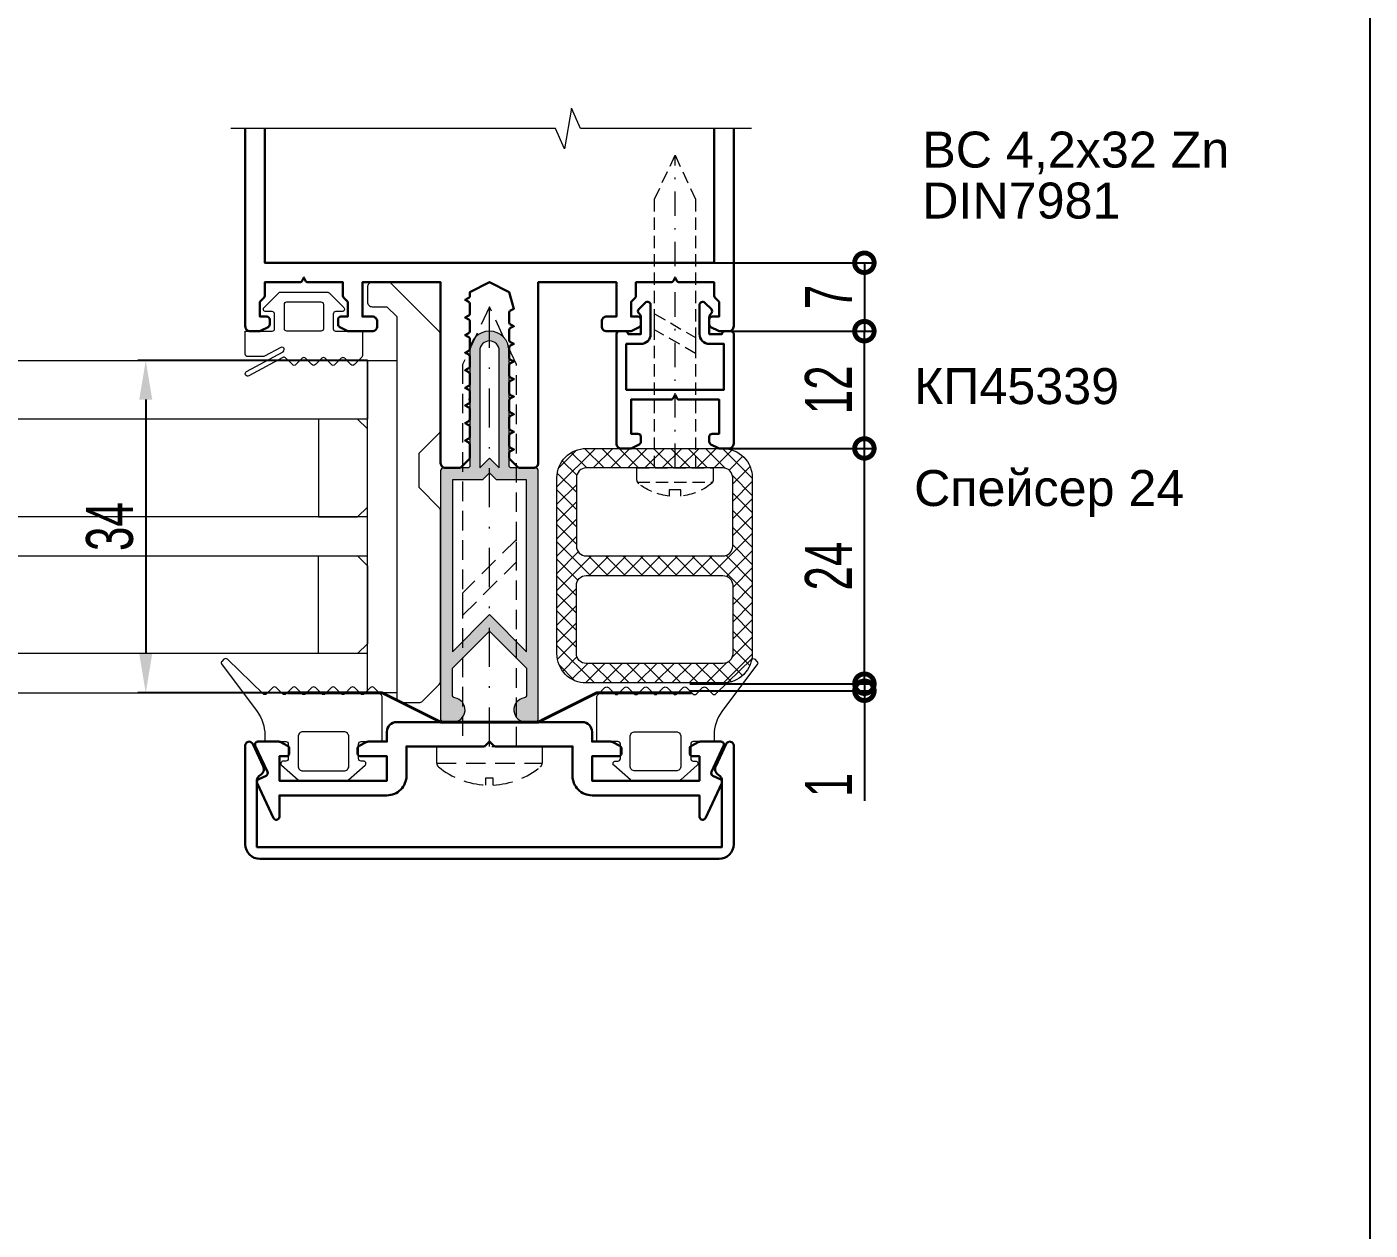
# Model space of a CAD drawing. Extents: x -37 to 8820, y -336 to 478.
# Drawn here: x 5774.1 to 5860, y 143.1 to 220 of the extents above; entities that cross this region are included whole.
import ezdxf

# ---------------------------------------------------------------- set-up
doc = ezdxf.new("R2010")
doc.units = 0
doc.header["$LTSCALE"] = 5
doc.linetypes.add('DASHDOT', pattern=[1, 0.5, -0.25, 0, -0.25])
doc.linetypes.add('HIDDEN', pattern=[0.375, 0.25, -0.125])
doc.layers.get('0').update_dxf_attribs({"linetype": 'CONTINUOUS', "lineweight": 30})
doc.layers.get('DEFPOINTS').update_dxf_attribs({"linetype": 'CONTINUOUS'})
for name, color, linetype, lineweight in [('1', 6, 'DASHDOT', 13), ('2', 3, 'HIDDEN', 13), ('Dimentions', 5, 'CONTINUOUS', 15), ('Glass', 5, 'CONTINUOUS', 20), ('Ал подклад', 7, 'CONTINUOUS', 20), ('Герлен', 7, 'CONTINUOUS', 60), ('Зигзаг', 1, 'CONTINUOUS', 15), ('Подкладки', 1, 'CONTINUOUS', 20), ('Текстовый', 7, 'CONTINUOUS', 9), ('Уплотнители', 1, 'CONTINUOUS', 20), ('Штриховка', 1, 'CONTINUOUS', 5)]:
    doc.layers.add(name, color=color, linetype=linetype, lineweight=lineweight)
doc.layers.add('Скрытые', color=14, linetype='CONTINUOUS', plot=False)
doc.styles.add('3', font='RUSS.SHX', dxfattribs={"width": 0.7, "height": 3})
doc.styles.add('Каталожный', font='arial.ttf', dxfattribs={"height": 2.5})
doc.dimstyles.new('MX1_6', dxfattribs={"dimtxt": 3, "dimasz": 2.5, "dimexe": 0.5, "dimexo": 0, "dimgap": 0.8, "dimtad": 1, "dimlfac": 1.6, "dimdsep": 46, "dimtxsty": '3', "dimcen": 0, "dimclrd": 256, "dimclre": 256, "dimclrt": 256, "dimaunit": 1, "dimadec": 0, "dimazin": 0, "dimtfac": 1, "dimtmove": 0, "dimatfit": 1, "dimfxl": 1, "dimtvp": 1, "dimtolj": 1, "dimtzin": 0, "dimarcsym": 0})

# ---------------------------------------------------------------- blocks, each defined once
blk = doc.blocks.new('*D942')
at = {"layer": 'DEFPOINTS', "color": 0, "linetype": 'Continuous', "transparency": 16777216}
for p in [(5795.841, 198.708), (5781.662, 177.455), (5795.841, 177.455)]:
    blk.add_point(p, dxfattribs=at)
at = {"layer": 'Dimentions', "linetype": 'Continuous', "lineweight": -2, "transparency": 16777216}
for p, q in [((5795.841, 198.708), (5781.162, 198.708)), ((5781.662, 196.208), (5781.662, 179.955)), ((5795.841, 177.455), (5781.162, 177.455))]:
    blk.add_line(p, q, dxfattribs=at)
at = {"layer": 'Dimentions', "linetype": 'Continuous', "transparency": 16777216}
for points in [[(5781.246, 196.208), (5782.079, 196.208), (5781.662, 198.708)], [(5781.246, 179.955), (5782.079, 179.955), (5781.662, 177.455)]]:
    blk.add_solid(points, dxfattribs=at)
at = {"layer": 'Dimentions', "linetype": 'Continuous', "transparency": 16777216, "insert": (5779.362, 188.081), "char_height": 3, "attachment_point": 5, "rotation": 90, "style": '3'}
blk.add_mtext('\\A1;34', dxfattribs=at)
blk = doc.blocks.new('_DotSmall')
at = {"color": 0, "linetype": 'ByBlock', "const_width": 0.5}
blk.add_lwpolyline([(-0.0625, 0, 1), (0.0625, 0, 1)], format="xyb", close=True, dxfattribs=at)
blk = doc.blocks.new('*D944')
at = {"layer": 'DEFPOINTS', "color": 0, "linetype": 'Continuous', "transparency": 16777216}
for p in [(5818.966, 200.58), (5827.641, 200.58), (5818.676, 193.08)]:
    blk.add_point(p, dxfattribs=at)
at = {"layer": 'Dimentions', "linetype": 'Continuous', "lineweight": -2, "transparency": 16777216}
for p, q in [((5818.966, 200.58), (5828.141, 200.58)), ((5827.641, 193.08), (5827.641, 200.58)), ((5818.676, 193.08), (5828.141, 193.08))]:
    blk.add_line(p, q, dxfattribs=at)
at = {"layer": 'Dimentions', "linetype": 'Continuous', "lineweight": -2, "transparency": 16777216, "xscale": 2.5, "yscale": 2.5, "zscale": 2.5}
for p, rotation in [((5827.641, 200.58), 90), ((5827.641, 193.08), 270)]:
    blk.add_blockref('_DotSmall', p, dxfattribs=dict(at, rotation=rotation))
at = {"layer": 'Dimentions', "linetype": 'Continuous', "transparency": 16777216, "insert": (5825.341, 196.83), "char_height": 3, "attachment_point": 5, "rotation": 90, "style": '3'}
blk.add_mtext('\\A1;12', dxfattribs=at)
blk = doc.blocks.new('*D945')
at = {"layer": 'DEFPOINTS', "color": 0, "linetype": 'Continuous', "transparency": 16777216}
for p in [(5818.029, 204.955), (5818.966, 200.58), (5827.641, 200.58)]:
    blk.add_point(p, dxfattribs=at)
at = {"layer": 'Dimentions', "linetype": 'Continuous', "lineweight": -2, "transparency": 16777216}
for p, q in [((5818.029, 204.955), (5828.141, 204.955)), ((5827.641, 204.955), (5827.641, 200.58)), ((5818.966, 200.58), (5828.141, 200.58))]:
    blk.add_line(p, q, dxfattribs=at)
at = {"layer": 'Dimentions', "linetype": 'Continuous', "lineweight": -2, "transparency": 16777216, "xscale": 2.5, "yscale": 2.5, "zscale": 2.5}
for p, rotation in [((5827.641, 204.955), 90), ((5827.641, 200.58), 270)]:
    blk.add_blockref('_DotSmall', p, dxfattribs=dict(at, rotation=rotation))
at = {"layer": 'Dimentions', "linetype": 'Continuous', "transparency": 16777216, "insert": (5825.341, 202.767), "char_height": 3, "attachment_point": 5, "rotation": 90, "style": '3'}
blk.add_mtext('\\A1;7', dxfattribs=at)
blk = doc.blocks.new('*D948')
at = {"layer": 'DEFPOINTS', "color": 0, "linetype": 'Continuous', "transparency": 16777216}
for p in [(5818.676, 193.08), (5827.641, 193.08), (5816.48, 178.033)]:
    blk.add_point(p, dxfattribs=at)
at = {"layer": 'Dimentions', "linetype": 'Continuous', "lineweight": -2, "transparency": 16777216}
for p, q in [((5818.676, 193.08), (5828.141, 193.08)), ((5827.641, 178.033), (5827.641, 193.08)), ((5816.48, 178.033), (5828.141, 178.033))]:
    blk.add_line(p, q, dxfattribs=at)
at = {"layer": 'Dimentions', "linetype": 'Continuous', "lineweight": -2, "transparency": 16777216, "xscale": 2.5, "yscale": 2.5, "zscale": 2.5}
for p, rotation in [((5827.641, 193.08), 90), ((5827.641, 178.033), 270)]:
    blk.add_blockref('_DotSmall', p, dxfattribs=dict(at, rotation=rotation))
at = {"layer": 'Dimentions', "linetype": 'Continuous', "transparency": 16777216, "insert": (5825.341, 185.556), "char_height": 3, "attachment_point": 5, "rotation": 90, "style": '3'}
blk.add_mtext('\\A1;24', dxfattribs=at)
blk = doc.blocks.new('*D949')
at = {"layer": 'DEFPOINTS', "color": 0, "linetype": 'Continuous', "transparency": 16777216}
for p in [(5816.48, 178.033), (5816.466, 177.582), (5827.645, 177.582)]:
    blk.add_point(p, dxfattribs=at)
at = {"layer": 'Dimentions', "linetype": 'Continuous', "lineweight": -2, "transparency": 16777216}
for p, q in [((5827.645, 178.033), (5827.645, 180.533)), ((5816.48, 178.033), (5828.145, 178.033)), ((5827.645, 178.033), (5827.645, 177.582)), ((5816.466, 177.582), (5828.145, 177.582)), ((5827.645, 177.582), (5827.645, 170.532))]:
    blk.add_line(p, q, dxfattribs=at)
at = {"layer": 'Dimentions', "linetype": 'Continuous', "lineweight": -2, "transparency": 16777216, "xscale": 2.5, "yscale": 2.5, "zscale": 2.5}
for p, rotation in [((5827.645, 178.033), 270), ((5827.645, 177.582), 90)]:
    blk.add_blockref('_DotSmall', p, dxfattribs=dict(at, rotation=rotation))
at = {"layer": 'Dimentions', "linetype": 'Continuous', "transparency": 16777216, "insert": (5825.345, 171.557), "char_height": 3, "attachment_point": 5, "rotation": 90, "style": '3'}
blk.add_mtext('\\A1;1', dxfattribs=at)
blk = doc.blocks.new('*U66')
at = {"layer": '1'}
blk.add_line((0, 0), (0, -32), dxfattribs=at)
at = {"layer": '2'}
blk.add_line((-3.84, 1.45), (3.84, 1.45), dxfattribs=at)
blk.add_lwpolyline([(-0.6, 2.87, 0.143497), (-3.71, 1.61, 0.228881), (-3.9, 1.21), (-3.9, 0), (3.9, 0), (3.9, 1.21, 0.228881), (3.71, 1.61, 0.143497), (0.6, 2.87), (0.6, 2.24), (-0.6, 2.24)], format="xyb", close=True, dxfattribs=at)
for points in [[(-2.1, 0), (-2.1, -27.5), (0, -32), (2.1, -27.5), (2.1, 0)], [(2.1, -11.72), (-2.1, -14.15), (-2.1, -15.78), (2.1, -13.35)]]:
    blk.add_lwpolyline(points, close=True, dxfattribs=at)

msp = doc.modelspace()

# ---------------------------------------------------------------- hatches: boundary and pattern name
at = {"layer": 'Штриховка'}
h = msp.add_hatch(color=256, dxfattribs=at)
h.paths.add_polyline_path([(5801.2789, 177.317), (5801.2789, 179.0172), (5802.1539, 179.8922), (5802.1539, 180.9528), (5801.2789, 180.0778), (5801.2789, 191.0797), (5802.1539, 191.0797), (5802.1539, 191.8297), (5800.7164, 191.8297, 0.4142136), (5800.5289, 191.6422), (5800.5289, 175.7672, 0.4142136), (5800.7164, 175.5797), (5801.3101, 175.5797, 0.9221128), (5801.4361, 177.1319, -0.3675232)])
h.paths.add_polyline_path([(5805.1539, 191.8297), (5805.1539, 191.0797), (5806.0289, 191.0797), (5806.0289, 180.0778), (5805.1539, 180.9528), (5805.1539, 179.8922), (5806.0289, 179.0172), (5806.0289, 177.317, -0.3675232), (5805.8716, 177.1319, 0.9221128), (5805.9976, 175.5797), (5806.5914, 175.5797, 0.4142136), (5806.7789, 175.7672), (5806.7789, 191.6422, 0.4142136), (5806.5914, 191.8297)])
h.paths.add_polyline_path([(5803.6539, 182.4528), (5803.6539, 181.3922), (5805.1539, 179.8922), (5805.1539, 180.9528)])
h.paths.add_polyline_path([(5802.1539, 180.9528), (5802.1539, 179.8922), (5803.6539, 181.3922), (5803.6539, 182.4528)])
h.paths.add_polyline_path([(5802.7402, 200.1827), (5802.4131, 199.4813, 0.0304189), (5802.4039, 199.3297), (5802.4039, 196.3297), (5802.4039, 196.1018, -0.0283601), (5802.4027, 196.0806, 0.0024178), (5802.4039, 196.0797), (5802.4039, 191.9859, -0.4142136), (5802.2476, 191.8297), (5802.1539, 191.8297), (5802.1539, 191.0797), (5803.2145, 191.0797), (5803.6539, 191.519), (5803.6539, 192.4547), (5803.0289, 191.8297), (5803.0289, 199.3297, -0.4142136), (5803.6539, 199.9547), (5803.6539, 200.5797, 0.2078608)])
h.paths.add_polyline_path([(5803.6539, 200.5797), (5803.6539, 199.9547, -0.4142136), (5804.2789, 199.3297), (5804.2789, 191.8297), (5803.6539, 192.4547), (5803.6539, 191.519), (5804.0932, 191.0797), (5805.1539, 191.0797), (5805.1539, 191.8297), (5805.0601, 191.8297, -0.4142136), (5804.9039, 191.9859), (5804.9039, 196.0797), (5804.9039, 196.12, -0.1989758), (5804.9588, 196.2527, 0.1550132), (5804.9039, 196.3297), (5804.9039, 199.3297, 0.0304189), (5804.8947, 199.4813), (5804.5676, 200.1827, 0.2078608)])
h = msp.add_hatch(dxfattribs=at)
h.set_pattern_fill('NET', color=256, scale=6.25, angle=135, style=0)
h.set_pattern_definition([(135, (3403.1578, -3647.19096), (-0.55242717, -0.55242717), []), (225, (3403.1578, -3647.19096), (0.55242717, -0.55242717), [])])
h.paths.add_polyline_path([(5820.4674, 191.2047, 0.4142136), (5818.5924, 193.0797), (5809.8424, 193.0797, 0.4142136), (5807.9674, 191.2047), (5807.9674, 179.9547, 0.4142136), (5809.8424, 178.0797), (5818.5924, 178.0797, 0.4142136), (5820.4674, 179.9547)])
h.paths.add_polyline_path([(5819.2174, 184.3297), (5819.2174, 179.9547, -0.4142136), (5818.5924, 179.3297), (5809.8424, 179.3297, -0.4142136), (5809.2174, 179.9547), (5809.2174, 184.3297, -0.4142136), (5809.8424, 184.9547), (5818.5924, 184.9547, -0.4142136)], flags=16)
h.paths.add_polyline_path([(5818.5924, 186.2047), (5809.8424, 186.2047, -0.4142136), (5809.2174, 186.8297), (5809.2174, 191.2047, -0.4142136), (5809.8424, 191.8297), (5818.5924, 191.8297, -0.4142136), (5819.2174, 191.2047), (5819.2174, 186.8297, -0.4142136)], flags=16)

# ---------------------------------------------------------------- linework, layer by layer
msp.add_lwpolyline([(5819.2789, 213.5354), (5819.2789, 200.8922, -0.4142136), (5818.9664, 200.5797), (5818.3857, 200.5797, -0.1164338), (5818.3018, 200.5995), (5817.82, 200.8404, -0.284079), (5817.7164, 201.0081), (5817.7164, 201.3297, -0.4142136), (5817.9039, 201.5172), (5818.3414, 201.5172), (5818.3414, 202.4547), (5818.0838, 202.7123, -0.1989124), (5818.0289, 202.8448), (5818.0289, 203.7047), (5815.801, 203.7047, -0.284079), (5815.6333, 203.8083), (5815.5289, 204.0172), (5815.4245, 203.8083, -0.284079), (5815.2568, 203.7047), (5813.0289, 203.7047), (5813.0289, 202.8448, -0.1989124), (5812.974, 202.7123), (5812.7164, 202.4547), (5812.7164, 201.5172), (5813.1539, 201.5172, -0.4142136), (5813.3414, 201.3297), (5813.3414, 201.0081, -0.284079), (5813.2377, 200.8404), (5812.756, 200.5995, -0.1164338), (5812.6721, 200.5797), (5811.1539, 200.5797, -0.4142136), (5810.8414, 200.8922), (5810.8414, 201.2047, -0.4142136), (5811.1539, 201.5172), (5811.7789, 201.5172), (5811.7789, 203.7047), (5806.7789, 203.7047), (5806.7789, 192.1422, -0.4142136), (5806.4664, 191.8297), (5805.6066, 191.8297, -0.1989124), (5805.474, 191.8846), (5804.9588, 192.3998, -0.1989124), (5804.9039, 192.5323), (5804.9039, 192.745, -0.284079), (5805.0075, 192.9127), (5805.2164, 193.0172), (5805.0075, 193.1216, -0.284079), (5804.9039, 193.2893), (5804.9039, 193.87, -0.284079), (5805.0075, 194.0377), (5805.2164, 194.1422), (5805.0075, 194.2466, -0.284079), (5804.9039, 194.4143), (5804.9039, 194.995, -0.284079), (5805.0075, 195.1627), (5805.2164, 195.2672), (5805.0075, 195.3716, -0.284079), (5804.9039, 195.5393), (5804.9039, 196.12, -0.284079), (5805.0075, 196.2877), (5805.2164, 196.3922), (5805.0075, 196.4966, -0.284079), (5804.9039, 196.6643), (5804.9039, 197.245, -0.284079), (5805.0075, 197.4127), (5805.2164, 197.5172), (5805.0075, 197.6216, -0.284079), (5804.9039, 197.7893), (5804.9039, 198.37, -0.284079), (5805.0075, 198.5377), (5805.2164, 198.6422), (5805.0075, 198.7466, -0.284079), (5804.9039, 198.9143), (5804.9039, 199.495, -0.284079), (5805.0075, 199.6627), (5805.2164, 199.7672), (5805.0075, 199.8716, -0.284079), (5804.9039, 200.0393), (5804.9039, 200.62, -0.284079), (5805.0075, 200.7877), (5805.2164, 200.8922), (5805.0075, 200.9966, -0.284079), (5804.9039, 201.1643), (5804.9039, 201.745, -0.284079), (5805.0075, 201.9127), (5805.2164, 202.0172), (5804.9039, 203.0797), (5803.6539, 203.7047), (5802.4039, 203.0797), (5802.4039, 202.8518, -0.284079), (5802.3002, 202.6841), (5802.0914, 202.5797), (5802.3002, 202.4752, -0.284079), (5802.4039, 202.3075), (5802.4039, 201.7268, -0.284079), (5802.3002, 201.5591), (5802.0914, 201.4547), (5802.3002, 201.3502, -0.284079), (5802.4039, 201.1825), (5802.4039, 200.6018, -0.284079), (5802.3002, 200.4341), (5802.0914, 200.3297), (5802.3002, 200.2252, -0.284079), (5802.4039, 200.0575), (5802.4039, 199.4768, -0.284079), (5802.3002, 199.3091), (5802.0914, 199.2047), (5802.3002, 199.1002, -0.284079), (5802.4039, 198.9325), (5802.4039, 198.3518, -0.284079), (5802.3002, 198.1841), (5802.0914, 198.0797), (5802.3002, 197.9752, -0.284079), (5802.4039, 197.8075), (5802.4039, 197.2268, -0.284079), (5802.3002, 197.0591), (5802.0914, 196.9547), (5802.3002, 196.8502, -0.284079), (5802.4039, 196.6825), (5802.4039, 196.1018, -0.284079), (5802.3002, 195.9341), (5802.0914, 195.8297), (5802.3002, 195.7252, -0.284079), (5802.4039, 195.5575), (5802.4039, 194.9768, -0.284079), (5802.3002, 194.8091), (5802.0914, 194.7047), (5802.3002, 194.6002, -0.284079), (5802.4039, 194.4325), (5802.4039, 193.8518, -0.284079), (5802.3002, 193.6841), (5802.0914, 193.5797), (5802.3002, 193.4752, -0.284079), (5802.4039, 193.3075), (5802.4039, 192.5323, -0.1989124), (5802.349, 192.3998), (5801.8338, 191.8846, -0.1989124), (5801.7012, 191.8297), (5800.8414, 191.8297, -0.4142136), (5800.5289, 192.1422), (5800.5289, 203.7047), (5795.5289, 203.7047), (5795.5289, 201.5172), (5796.1539, 201.5172, -0.4142136), (5796.4664, 201.2047), (5796.4664, 200.8922, -0.4142136), (5796.1539, 200.5797), (5794.6357, 200.5797, -0.1164338), (5794.5518, 200.5995), (5794.07, 200.8404, -0.284079), (5793.9664, 201.0081), (5793.9664, 201.3297, -0.4142136), (5794.1539, 201.5172), (5794.5914, 201.5172), (5794.5914, 202.4547), (5794.3338, 202.7123, -0.1989124), (5794.2789, 202.8448), (5794.2789, 203.7047), (5792.051, 203.7047, -0.284079), (5791.8833, 203.8083), (5791.7789, 204.0172), (5791.6745, 203.8083, -0.284079), (5791.5068, 203.7047), (5789.2789, 203.7047), (5789.2789, 202.8448, -0.1989124), (5789.224, 202.7123), (5788.9664, 202.4547), (5788.9664, 201.5172), (5789.4039, 201.5172, -0.4142136), (5789.5914, 201.3297), (5789.5914, 201.0081, -0.284079), (5789.4877, 200.8404), (5789.006, 200.5995, -0.1164338), (5788.9221, 200.5797), (5788.3414, 200.5797, -0.4142136), (5788.0289, 200.8922), (5788.0289, 213.5354)], format="xyb")
msp.add_lwpolyline([(5818.0289, 213.5354), (5818.0289, 204.9547), (5789.2789, 204.9547), (5789.2789, 213.5354)])
for points in [[(5813.9664, 202.2499, 0.6681786), (5813.6168, 202.3947), (5813.2088, 201.9867, 0.4142136), (5813.2088, 201.7215), (5813.2499, 201.6805, -0.1989124), (5813.3414, 201.4595), (5813.3414, 200.3922), (5812.5289, 200.3922, 0.4142136), (5812.3414, 200.5797), (5811.9664, 200.5797, 0.4142136), (5811.7789, 200.3922), (5811.7789, 193.3922, 0.4142136), (5812.0914, 193.0797), (5812.6721, 193.0797, 0.1164338), (5812.756, 193.0995), (5813.2377, 193.3404, 0.284079), (5813.3414, 193.5081), (5813.3414, 193.8297, 0.4142136), (5813.1539, 194.0172), (5812.7164, 194.0172), (5812.7164, 196.2047), (5815.2568, 196.2047, 0.284079), (5815.4245, 196.3083), (5815.5289, 196.5172), (5815.6333, 196.3083, 0.284079), (5815.801, 196.2047), (5818.3414, 196.2047), (5818.3414, 194.0172), (5817.9039, 194.0172, 0.4142136), (5817.7164, 193.8297), (5817.7164, 193.5081, 0.284079), (5817.82, 193.3404), (5818.3018, 193.0995, 0.1164338), (5818.3857, 193.0797), (5818.9664, 193.0797, 0.4142136), (5819.2789, 193.3922), (5819.2789, 200.3922, 0.4142136), (5819.0914, 200.5797), (5818.7164, 200.5797, 0.4142136), (5818.5289, 200.3922), (5817.7164, 200.3922), (5817.7164, 201.4595, -0.1989124), (5817.8079, 201.6805), (5817.849, 201.7215, 0.4142136), (5817.849, 201.9867), (5817.441, 202.3947, 0.6681786), (5817.0914, 202.2499), (5817.0914, 200.3922, 0.4142136), (5817.7164, 199.7672), (5818.6539, 199.7672), (5818.6539, 196.8297), (5812.4039, 196.8297), (5812.4039, 199.7672), (5813.3414, 199.7672, 0.4142136), (5813.9664, 200.3922)], [(5788.7965, 171.6757, -0.4142136), (5788.8871, 171.9249), (5789.359, 172.1449, 0.4142136), (5789.4496, 172.3941), (5788.6715, 174.0629, -0.5486188), (5788.8414, 174.3297), (5790.1721, 174.3297, -0.1164338), (5790.256, 174.3099), (5790.7377, 174.069, -0.284079), (5790.8414, 173.9013), (5790.8414, 173.5797, -0.4142136), (5790.6539, 173.3922), (5790.2164, 173.3922), (5790.2164, 171.8297), (5797.0914, 171.8297), (5797.0914, 173.3922), (5795.4039, 173.3922, -0.4142136), (5795.2164, 173.5797), (5795.2164, 173.9013, -0.284079), (5795.32, 174.069), (5795.8018, 174.3099, -0.1164338), (5795.8857, 174.3297), (5797.0914, 174.3297), (5797.0914, 174.9547, -0.4142136), (5797.7164, 175.5797), (5809.5914, 175.5797, -0.4142136), (5810.2164, 174.9547), (5810.2164, 174.3297), (5811.4221, 174.3297, -0.1164338), (5811.506, 174.3099), (5811.9877, 174.069, -0.284079), (5812.0914, 173.9013), (5812.0914, 173.5797, -0.4142136), (5811.9039, 173.3922), (5810.2164, 173.3922), (5810.2164, 171.8297), (5817.0914, 171.8297), (5817.0914, 173.3922), (5816.6539, 173.3922, -0.4142136), (5816.4664, 173.5797), (5816.4664, 173.9013, -0.284079), (5816.57, 174.069), (5817.0518, 174.3099, -0.1164338), (5817.1357, 174.3297), (5818.4664, 174.3297, -0.5486188), (5818.6363, 174.0629), (5817.8581, 172.3941, 0.4142136), (5817.9488, 172.1449), (5818.4206, 171.9249, -0.4142136), (5818.5113, 171.6757), (5817.4678, 169.4379, -0.2914734), (5817.2979, 169.3297), (5817.2789, 169.3297, -0.4142136), (5817.0914, 169.5172), (5817.0914, 170.8922), (5810.2164, 170.8922, -0.4142136), (5808.9664, 172.1422), (5808.9664, 174.0172), (5804.0441, 174.0172, -0.1989124), (5803.9115, 174.0721), (5803.6539, 174.3297), (5803.3963, 174.0721, -0.1989124), (5803.2637, 174.0172), (5798.3414, 174.0172), (5798.3414, 172.1422, -0.4142136), (5797.0914, 170.8922), (5790.2164, 170.8922), (5790.2164, 169.5172, -0.4142136), (5790.0289, 169.3297), (5790.0099, 169.3297, -0.2914734), (5789.84, 169.4379)], [(5818.3414, 166.8297), (5788.9664, 166.8297, -0.4142136), (5788.0289, 167.7672), (5788.0289, 174.0797, -0.8025849), (5788.5055, 174.1853), (5789.1754, 172.7487, -0.4015594), (5788.9808, 172.1756, 0.2797393), (5788.7789, 171.843), (5788.7789, 167.5797), (5818.5289, 167.5797), (5818.5289, 171.843, 0.2797393), (5818.327, 172.1756, -0.4015594), (5818.1324, 172.7487), (5818.8023, 174.1853, -0.8025849), (5819.2789, 174.0797), (5819.2789, 167.7672, -0.4142136)]]:
    msp.add_lwpolyline(points, format="xyb", close=True)
at = {"layer": '1'}
msp.add_line((5803.6539, 174.0172), (5803.6539, 202.1422), dxfattribs=at)
at = {"layer": '2'}
msp.add_line((5800.2789, 172.9611), (5807.0289, 172.9611), dxfattribs=at)
for points in [[(5805.3726, 174.0172), (5805.3726, 198.4563), (5803.6539, 202.1422), (5801.9351, 198.4563), (5801.9351, 174.0172)], [(5801.9351, 182.3956), (5805.3726, 185.8331), (5805.3726, 187.2654), (5801.9351, 183.8279)]]:
    msp.add_lwpolyline(points, close=True, dxfattribs=at)
msp.add_lwpolyline([(5803.4083, 171.5543, -0.1618489), (5800.3925, 172.7201, -0.2238875), (5800.2789, 172.9611), (5800.2789, 174.0172), (5807.0289, 174.0172), (5807.0289, 172.9611, -0.2238875), (5806.9153, 172.7201, -0.1618489), (5803.8995, 171.5543), (5803.8995, 171.992), (5803.4083, 171.992)], format="xyb", close=True, dxfattribs=at)
at = {"layer": 'Glass'}
for points in [[(5795.8414, 194.9547), (5757.0865, 194.9547), (5757.0865, 198.7047), (5795.8414, 198.7047)], [(5795.8414, 189.3297), (5795.8414, 194.3297), (5795.2164, 194.9547), (5792.7164, 194.9547), (5792.7164, 188.7047), (5795.2164, 188.7047)], [(5795.8414, 188.7047), (5757.0865, 188.7047), (5757.0865, 186.2047), (5795.8414, 186.2047)], [(5795.8414, 185.5797), (5795.8414, 180.5797), (5795.2164, 179.9547), (5792.7164, 179.9547), (5792.7164, 186.2047), (5795.2164, 186.2047)], [(5795.8414, 179.9547), (5757.0865, 179.9547), (5757.0865, 177.4547), (5795.8414, 177.4547)]]:
    msp.add_lwpolyline(points, close=True, dxfattribs=at)
at = {"layer": 'Ал подклад'}
msp.add_lwpolyline([(5800.5289, 194.2771), (5800.5289, 200.343, 0.1989124), (5800.4374, 200.564), (5797.3882, 203.6131, 0.1989124), (5797.1672, 203.7047), (5796.1539, 203.7047, 0.4142136), (5795.8414, 203.3922), (5795.8414, 202.4547, 0.4142136), (5796.1539, 202.1422), (5797.0914, 202.1422), (5797.7164, 201.5172), (5797.7164, 177.1422, 0.4142136), (5798.0289, 176.8297), (5799.1494, 176.8297, 0.1989124), (5799.3704, 176.9212), (5800.4374, 177.9881, 0.1989124), (5800.5289, 178.2091), (5800.5289, 189.0708, 0.1989124), (5800.4374, 189.2918), (5799.1494, 190.5797), (5799.1494, 192.7682), (5800.4374, 194.0561, 0.1989124)], format="xyb", close=True, dxfattribs=at)
at = {"layer": 'Герлен', "ltscale": 2, "const_width": 0.1875}
msp.add_lwpolyline([(5790.7164, 177.4547), (5796.7789, 177.4547), (5800.5289, 175.5797), (5806.7789, 175.5797), (5810.5289, 177.4547), (5816.5914, 177.4547)], dxfattribs=at)
at = {"layer": 'Зигзаг'}
msp.add_lwpolyline([(5820.4111, 213.5354), (5809.4807, 213.5354), (5808.8999, 214.8533), (5808.4642, 212.2406), (5807.8817, 213.5354), (5787.1113, 213.5354)], dxfattribs=at)
at = {"layer": 'Подкладки'}
msp.add_lwpolyline([(5797.7164, 177.4575), (5795.8414, 177.4575), (5795.8414, 198.7075), (5797.7164, 198.7075)], close=True, dxfattribs=at)
at = {"layer": 'Скрытые', "linetype": 'Continuous'}
msp.add_lwpolyline([(5860, 10), (5860, 287), (5695, 287), (5695, 10)], close=True, dxfattribs=at)
at = {"layer": 'Уплотнители'}
for points in [[(5790.2981, 199.5405), (5789.2531, 198.9736, -0.1249127), (5789.1786, 198.9547), (5788.1851, 198.9547, -0.4142136), (5788.0289, 199.1109), (5788.0289, 200.5797), (5789.7476, 200.5797, 0.4142136), (5789.9039, 200.7359), (5789.9039, 201.6734, 0.4142136), (5789.7476, 201.8297), (5789.3414, 201.8297, -0.6685867), (5789.231, 202.0965), (5790.1706, 203.034, -0.1986192), (5790.281, 203.0797), (5793.2768, 203.0797, -0.1986192), (5793.3871, 203.034), (5794.3267, 202.0965, -0.6685867), (5794.2164, 201.8297), (5793.8101, 201.8297, 0.4142136), (5793.6539, 201.6734), (5793.6539, 200.7359, 0.4142136), (5793.8101, 200.5797), (5795.5289, 200.5797), (5795.5289, 199.0194, -0.1989124), (5795.4831, 198.9089), (5795.0144, 198.4402, -0.4142136), (5794.7934, 198.4402), (5794.3894, 198.8442, 0.4142136), (5794.1684, 198.8442), (5793.7644, 198.4402, -0.4142136), (5793.5434, 198.4402), (5793.1394, 198.8442, 0.4142136), (5792.9184, 198.8442), (5792.5144, 198.4402, -0.4142136), (5792.2934, 198.4402), (5791.8894, 198.8442, 0.4142136), (5791.6684, 198.8442), (5791.2644, 198.4402, -0.4142136), (5791.0434, 198.4402), (5790.6114, 198.8722, 0.3320761), (5790.4264, 198.8991), (5788.2596, 197.7236, -1), (5788.1106, 197.9983), (5790.4471, 199.2659, 1)], [(5790.6851, 202.4547), (5792.8726, 202.4547, -0.4142136), (5793.0289, 202.2984), (5793.0289, 200.7359, -0.4142136), (5792.8726, 200.5797), (5790.6851, 200.5797, -0.4142136), (5790.5289, 200.7359), (5790.5289, 202.2984, -0.4142136)], [(5806.5914, 191.8297), (5805.0601, 191.8297, -0.4142136), (5804.9039, 191.9859), (5804.9039, 196.0797, 0.5), (5804.9039, 196.3297), (5804.9039, 199.3297, 1), (5802.4039, 199.3297), (5802.4039, 196.3297, 0.5), (5802.4039, 196.0797), (5802.4039, 191.9859, -0.4142136), (5802.2476, 191.8297), (5800.7164, 191.8297, 0.4142136), (5800.5289, 191.6422), (5800.5289, 175.7672, 0.4142136), (5800.7164, 175.5797), (5801.3101, 175.5797, 0.9221128), (5801.4361, 177.1319, -0.3675232), (5801.2789, 177.317), (5801.2789, 179.0172), (5803.6539, 181.3922), (5806.0289, 179.0172), (5806.0289, 177.317, -0.3675232), (5805.8716, 177.1319, 0.9221128), (5805.9976, 175.5797), (5806.5914, 175.5797, 0.4142136), (5806.7789, 175.7672), (5806.7789, 191.6422, 0.4142136)], [(5803.6539, 192.4547), (5804.2789, 191.8297), (5804.2789, 199.3297, 1), (5803.0289, 199.3297), (5803.0289, 191.8297), (5803.6539, 192.4547)], [(5820.4674, 191.2047), (5820.4674, 179.9547, -0.4142136), (5818.5924, 178.0797), (5809.8424, 178.0797, -0.4142136), (5807.9674, 179.9547), (5807.9674, 191.2047, -0.4142136), (5809.8424, 193.0797), (5818.5924, 193.0797, -0.4142136)], [(5818.5924, 191.8297), (5809.8424, 191.8297, 0.4142136), (5809.2174, 191.2047), (5809.2174, 186.8297, 0.4142136), (5809.8424, 186.2047), (5818.5924, 186.2047, 0.4142136), (5819.2174, 186.8297), (5819.2174, 191.2047, 0.4142136)], [(5819.2174, 184.3297), (5819.2174, 179.9547, -0.4142136), (5818.5924, 179.3297), (5809.8424, 179.3297, -0.4142136), (5809.2174, 179.9547), (5809.2174, 184.3297, -0.4142136), (5809.8424, 184.9547), (5818.5924, 184.9547, -0.4142136)], [(5795.4351, 173.0797, -0.4142136), (5795.2789, 173.2359), (5795.2789, 174.1734, -0.4142136), (5795.4351, 174.3297), (5796.7789, 174.3297), (5796.7789, 177.2176, 0.1989124), (5796.7423, 177.306), (5796.2644, 177.7839, 0.4142136), (5796.0434, 177.7839), (5795.6394, 177.3799, -0.4142136), (5795.4184, 177.3799), (5795.0144, 177.7839, 0.4142136), (5794.7934, 177.7839), (5794.3894, 177.3799, -0.4142136), (5794.1684, 177.3799), (5793.7644, 177.7839, 0.4142136), (5793.5434, 177.7839), (5793.1394, 177.3799, -0.4142136), (5792.9184, 177.3799), (5792.5144, 177.7839, 0.4142136), (5792.2934, 177.7839), (5791.8894, 177.3799, -0.4142136), (5791.6684, 177.3799), (5791.2644, 177.7839, 0.4142136), (5791.0434, 177.7839), (5790.6394, 177.3799, -0.4142136), (5790.4184, 177.3799), (5790.0144, 177.7839, 0.4142136), (5789.7934, 177.7839), (5789.3894, 177.3799, -0.4142136), (5789.1684, 177.3799), (5786.8894, 179.5942, 0.4142136), (5786.6684, 179.5942), (5786.5371, 179.4629, 0.2925382), (5786.501, 179.2984), (5788.7817, 176.2452, -0.1617878), (5789.2789, 174.749), (5789.2789, 174.3297), (5790.6226, 174.3297, -0.4142136), (5790.7789, 174.1734), (5790.7789, 173.2359, -0.4142136), (5790.6226, 173.0797), (5790.4664, 173.0797, 0.6685867), (5790.356, 172.8128), (5791.4206, 171.8753, 0.1986192), (5791.531, 171.8297), (5794.5268, 171.8297, 0.1986192), (5794.6371, 171.8753), (5795.7017, 172.8128, 0.6685867), (5795.5914, 173.0797)], [(5811.8726, 173.0797, 0.4142136), (5812.0289, 173.2359), (5812.0289, 174.1734, 0.4142136), (5811.8726, 174.3297), (5810.5289, 174.3297), (5810.5289, 177.2176, -0.1989124), (5810.5655, 177.306), (5811.0434, 177.7839, -0.4142136), (5811.2644, 177.7839), (5811.6684, 177.3799, 0.4142136), (5811.8894, 177.3799), (5812.2934, 177.7839, -0.4142136), (5812.5144, 177.7839), (5812.9184, 177.3799, 0.4142136), (5813.1394, 177.3799), (5813.5434, 177.7839, -0.4142136), (5813.7644, 177.7839), (5814.1684, 177.3799, 0.4142136), (5814.3894, 177.3799), (5814.7934, 177.7839, -0.4142136), (5815.0144, 177.7839), (5815.4184, 177.3799, 0.4142136), (5815.6394, 177.3799), (5816.0434, 177.7839, -0.4142136), (5816.2644, 177.7839), (5816.6684, 177.3799, 0.4142136), (5816.8894, 177.3799), (5817.2934, 177.7839, -0.4142136), (5817.5144, 177.7839), (5817.9184, 177.3799, 0.4142136), (5818.1394, 177.3799), (5820.4184, 179.5942, -0.4142136), (5820.6394, 179.5942), (5820.7707, 179.4629, -0.2925382), (5820.8068, 179.2984), (5818.526, 176.2452, 0.1617878), (5818.0289, 174.749), (5818.0289, 174.3297), (5816.6851, 174.3297, 0.4142136), (5816.5289, 174.1734), (5816.5289, 173.2359, 0.4142136), (5816.6851, 173.0797), (5816.8414, 173.0797, -0.6685867), (5816.9517, 172.8128), (5815.8871, 171.8753, -0.1986192), (5815.7768, 171.8297), (5812.781, 171.8297, -0.1986192), (5812.6706, 171.8753), (5811.606, 172.8128, -0.6685867), (5811.7164, 173.0797)], [(5791.7164, 172.4547), (5794.3414, 172.4547, 0.4142136), (5794.6539, 172.7672), (5794.6539, 174.6422, 0.4142136), (5794.3414, 174.9547), (5791.7164, 174.9547, 0.4142136), (5791.4039, 174.6422), (5791.4039, 172.7672, 0.4142136)], [(5815.5914, 172.4547), (5812.9664, 172.4547, -0.4142136), (5812.6539, 172.7672), (5812.6539, 174.6422, -0.4142136), (5812.9664, 174.9547), (5815.5914, 174.9547, -0.4142136), (5815.9039, 174.6422), (5815.9039, 172.7672, -0.4142136)]]:
    msp.add_lwpolyline(points, format="xyb", close=True, dxfattribs=at)
msp.add_lwpolyline([(5804.0932, 191.0797), (5803.6539, 191.519), (5803.2145, 191.0797), (5801.2789, 191.0797), (5801.2789, 180.0778), (5803.6539, 182.4528), (5806.0289, 180.0778), (5806.0289, 191.0797)], close=True, dxfattribs=at)

# ---------------------------------------------------------------- block references
at = {"xscale": -0.625, "yscale": 0.625, "zscale": 0.625, "rotation": 180}
msp.add_blockref('*U66', (5815.5289, 191.8297), dxfattribs=at)

# ---------------------------------------------------------------- texts
at = {"layer": 'Текстовый', "linetype": 'Continuous', "char_height": 2.5, "attachment_point": 1, "line_spacing_factor": 0.85, "style": 'Каталожный'}
for s, insert, width in [('\\pxi-2,l2,r-2.0333,se1.0833,ql,t4;{\\H0.92x;ВС 4,2х32 Zn\\PDIN7981}', (5831.3433, 213.3446), 28.050866), ('\\pxi-2,l2,r-2.0333,se1.0833,ql,t4;{\\H0.92x;КП45339\\P\\PСпейсер 24}', (5830.8215, 198.216), 22.417372)]:
    msp.add_mtext(s, dxfattribs=dict(at, insert=insert, width=width))

# ---------------------------------------------------------------- dimensions: what is measured, and where the dimension line sits
at = {"layer": 'Dimentions', "linetype": 'Continuous'}
for base, p1, p2, picture, middle in [((5827.6412, 200.5797), (5818.0289, 204.9547), (5818.9664, 200.5797), '*D945', (5825.3412, 202.7672)), ((5827.6453, 177.5819), (5816.4804, 178.0326), (5816.4664, 177.5819), '*D949', (5825.3453, 171.5569))]:
    dim = msp.add_linear_dim(base=base, p1=p1, p2=p2, angle=90, dimstyle='MX1_6', override={"dimdec": 0, "dimblk1": 'DotSmall', "dimblk2": 'DotSmall', "dimsah": 1}, dxfattribs=at)
    dim.commit()
    dim.dimension.update_dxf_attribs({"geometry": picture, "text_midpoint": middle})
for base, p1, p2, picture, middle in [((5827.6412, 200.5797), (5818.676, 193.0797), (5818.9664, 200.5797), '*D944', (5827.6412, 196.8297)), ((5827.6412, 193.0797), (5816.4804, 178.0326), (5818.676, 193.0797), '*D948', (5827.6412, 185.5561))]:
    dim = msp.add_linear_dim(base=base, p1=p1, p2=p2, angle=90, dimstyle='MX1_6', override={"dimdec": 0, "dimblk1": 'DotSmall', "dimblk2": 'DotSmall', "dimsah": 1}, dxfattribs=at)
    dim.commit()
    dim.dimension.update_dxf_attribs({"geometry": picture, "text_midpoint": middle, "dimtype": 160})
dim = msp.add_linear_dim(base=(5781.6622, 177.4547), p1=(5795.8414, 198.7075), p2=(5795.8414, 177.4547), angle=90, dimstyle='MX1_6', dxfattribs=at)
dim.commit()
dim.dimension.update_dxf_attribs({"geometry": '*D942', "text_midpoint": (5779.3622, 188.0811)})

doc.saveas('drawing.dxf')
